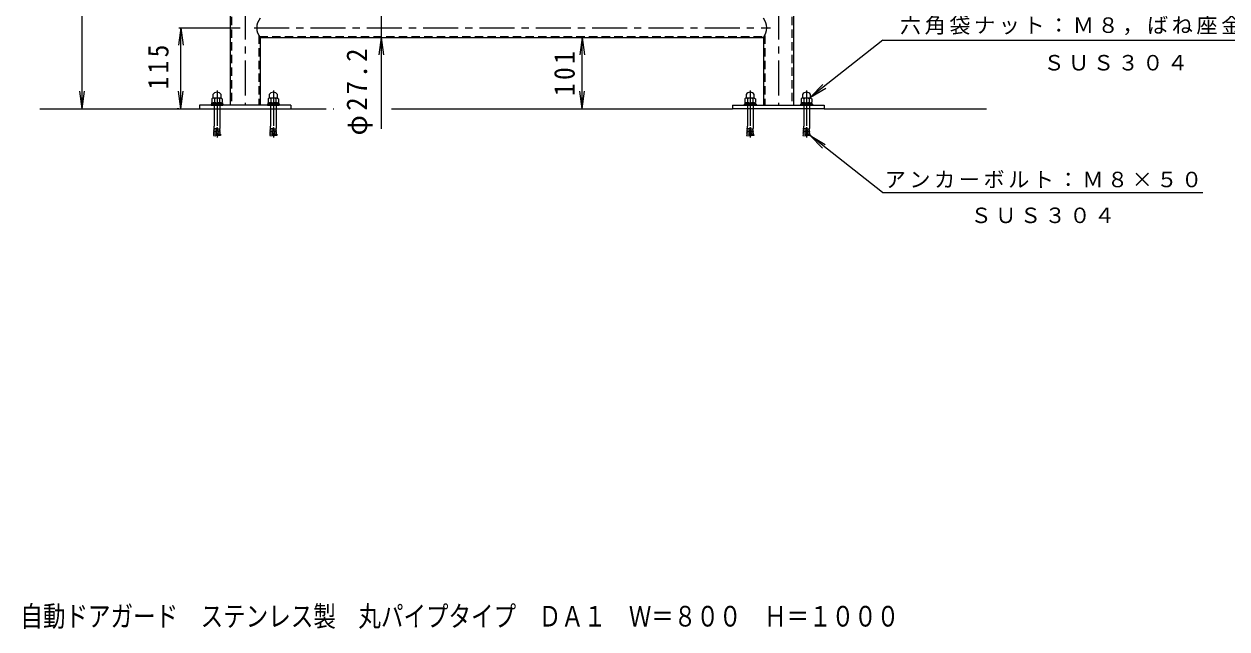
# Model space of a CAD drawing. Units: millimetres at full size, sheet at 1:10; details may follow other scales. Extents: x -824 to 1844, y -1369 to 1156.
# Drawn here: x -824 to 884, y -1369 to -510 of the extents above; entities that cross this region are included whole.
import ezdxf
from ezdxf.enums import TextEntityAlignment as Align

# ---------------------------------------------------------------- set-up
doc = ezdxf.new("R2010")
doc.units = ezdxf.units.MM
doc.header["$LTSCALE"] = 10
for name, pattern in [('CHAIN1', [8, 5, -1, 1, -1]), ('DASHED1', [1.8, 1.2, -0.6]), ('DOUBLE_CHAIN1', [8.8, 5, -1, 0.6, -0.6, 0.6, -1])]:
    doc.linetypes.add(name, pattern=pattern)
for name, color, linetype, lineweight in [('0-0_通り芯', 4, 'Continuous', 9), ('0-4_その他', 7, 'Continuous', 9), ('0-5_寸法', 2, 'Continuous', 9), ('0-9', 2, 'Continuous', 9), ('0-C', 7, 'Continuous', 9)]:
    doc.layers.add(name, color=color, linetype=linetype, lineweight=lineweight)
doc.styles.add('ＭＳ ゴシック', font='')
doc.styles.get('ＭＳ ゴシック').set_extended_font_data('MS Gothic')

msp = doc.modelspace()

# ---------------------------------------------------------------- linework, layer by layer
at = {"layer": '0-0_通り芯'}
for p, q in [((-531.78, 238.59), (-531.78, -625.06)), ((268.22, 238.59), (268.22, -625.06)), ((-489.08, -528.66), (225.52, -528.66)), ((-489.08, -528.66), (-489.08, -625.06)), ((225.52, -528.66), (225.52, -625.06)), ((-445.43, -625.06), (-575.43, -625.06)), ((-445.43, -625.06), (-445.43, -630.06)), ((181.87, -625.06), (181.87, -630.06)), ((181.87, -625.06), (311.87, -625.06))]:
    msp.add_line(p, q, dxfattribs=at)
at = {"layer": '0-0_通り芯', "linetype": 'DASHED1'}
for p, q in [((-529.78, 238.59), (-529.78, -625.06)), ((266.22, 238.59), (266.22, -625.06)), ((-491.08, -525.79), (-491.08, -625.06)), ((-490.22, -527.16), (226.65, -527.16)), ((227.52, -525.79), (227.52, -625.06))]:
    msp.add_line(p, q, dxfattribs=at)
at = {"layer": '0-0_通り芯', "linetype": 'CHAIN1'}
for p, q in [((-510.43, 238.59), (-510.43, -625.06)), ((246.87, 238.59), (246.87, -625.06)), ((-497.77, -515.06), (235.86, -515.06)), ((-550.43, -604.13), (-550.43, -670.7)), ((-470.43, -604.13), (-470.43, -670.7)), ((206.87, -604.13), (206.87, -670.7)), ((286.87, -604.13), (286.87, -670.7))]:
    msp.add_line(p, q, dxfattribs=at)
at = {"layer": '0-0_通り芯'}
for points in [[(-575.43, -625.06), (-575.43, -630.06), (-445.43, -630.06)], [(311.87, -625.06), (311.87, -630.06), (181.87, -630.06)]]:
    msp.add_lwpolyline(points, dxfattribs=at)
for centre, start, end in [((-472.62, -515.06), 140.43134, 219.56874), ((209.06, -515.06), 320.43126, 39.56866)]:
    msp.add_arc(centre, 21.35, start, end, dxfattribs=at)
at = {"layer": '0-4_その他'}
for p, q in [((-741.78, -630.06), (-741.78, 369.94)), ((-317.4, -461.73), (-317.4, -658.4)), ((-601.78, -515.06), (-605.05, -539.84)), ((-604.78, -515.06), (-517.77, -515.06)), ((-601.78, -515.06), (-598.52, -539.84)), ((-601.78, -630.06), (-601.78, -515.06)), ((-317.4, -528.66), (-320.66, -553.44)), ((-317.4, -528.66), (-314.14, -553.44)), ((-31.98, -528.66), (-35.24, -553.44)), ((-31.98, -528.66), (-28.71, -553.44)), ((-31.98, -630.06), (-31.98, -528.66)), ((395.48, -532.68), (292.62, -613.52)), ((292.62, -613.52), (310.09, -595.64)), ((-741.78, -630.06), (-745.05, -605.27)), ((-741.78, -630.06), (-738.52, -605.27)), ((-601.78, -630.06), (-605.05, -605.27)), ((-601.78, -630.06), (-598.52, -605.27)), ((-31.98, -630.06), (-35.24, -605.27)), ((-31.98, -630.06), (-28.71, -605.27)), ((292.62, -613.52), (314.12, -600.77)), ((-604.78, -630.06), (-606.88, -630.06)), ((291.9, -668.14), (309.37, -686.02)), ((291.9, -668.14), (313.4, -680.89)), ((394.76, -748.98), (291.9, -668.14))]:
    msp.add_line(p, q, dxfattribs=at)
at = {"layer": '0-5_寸法', "color": 7}
for p, q in [((395.48, -532.68), (1056.32, -532.68)), ((394.76, -748.98), (849.85, -748.98))]:
    msp.add_line(p, q, dxfattribs=at)
at = {"layer": '0-5_寸法'}
for p, q in [((-556.45, -614.85), (-557.94, -615.71)), ((-544.23, -614.96), (-556.64, -614.96)), ((-556.43, -614.84), (-556.45, -614.85)), ((-556.18, -609.92), (-556.18, -614.41)), ((-544.68, -614.41), (-544.68, -609.92)), ((-544.43, -614.84), (-542.93, -615.71)), ((-476.45, -614.85), (-477.94, -615.71)), ((-464.23, -614.96), (-476.64, -614.96)), ((-476.43, -614.84), (-476.45, -614.85)), ((-476.18, -609.92), (-476.18, -614.41)), ((-464.68, -614.41), (-464.68, -609.92)), ((-464.43, -614.84), (-462.93, -615.71)), ((200.85, -614.85), (199.36, -615.71)), ((213.07, -614.96), (200.67, -614.96)), ((200.87, -614.84), (200.85, -614.85)), ((201.12, -609.92), (201.12, -614.41)), ((212.62, -614.41), (212.62, -609.92)), ((212.87, -614.84), (214.37, -615.71)), ((280.85, -614.85), (279.36, -615.71)), ((293.07, -614.96), (280.67, -614.96)), ((280.87, -614.84), (280.85, -614.85)), ((281.12, -609.92), (281.12, -614.41)), ((292.62, -614.41), (292.62, -609.92)), ((292.87, -614.84), (294.37, -615.71)), ((-557.94, -615.71), (-557.94, -620.7)), ((-556.64, -621.46), (-557.94, -620.7)), ((-554.43, -630.06), (-554.43, -654.72)), ((-554.19, -615.71), (-554.19, -620.7)), ((-546.68, -615.71), (-546.68, -620.7)), ((-546.43, -630.06), (-546.43, -654.72)), ((-544.23, -621.46), (-542.93, -620.7)), ((-542.93, -615.71), (-542.93, -620.7)), ((-477.94, -615.71), (-477.94, -620.7)), ((-476.64, -621.46), (-477.94, -620.7)), ((-474.43, -630.06), (-474.43, -654.72)), ((-474.19, -615.71), (-474.19, -620.7)), ((-466.68, -615.71), (-466.68, -620.7)), ((-466.43, -630.06), (-466.43, -654.72)), ((-464.23, -621.46), (-462.93, -620.7)), ((-462.93, -615.71), (-462.93, -620.7)), ((199.36, -615.71), (199.36, -620.7)), ((200.67, -621.46), (199.36, -620.7)), ((202.87, -630.06), (202.87, -654.72)), ((203.11, -615.71), (203.11, -620.7)), ((210.62, -615.71), (210.62, -620.7)), ((210.87, -630.06), (210.87, -654.72)), ((213.07, -621.46), (214.37, -620.7)), ((214.37, -615.71), (214.37, -620.7)), ((279.36, -615.71), (279.36, -620.7)), ((280.67, -621.46), (279.36, -620.7)), ((282.87, -630.06), (282.87, -654.72)), ((283.11, -615.71), (283.11, -620.7)), ((290.62, -615.71), (290.62, -620.7)), ((290.87, -630.06), (290.87, -654.72)), ((293.07, -621.46), (294.37, -620.7)), ((294.37, -615.71), (294.37, -620.7)), ((-555.29, -666.15), (-555.47, -668.14)), ((-551.7, -666.46), (-555.29, -666.15)), ((-554.89, -666.18), (-555.12, -664.16)), ((-551.53, -664.47), (-555.12, -664.16)), ((-554.72, -664.19), (-554.94, -662.16)), ((-551.36, -662.48), (-554.94, -662.16)), ((-554.54, -662.2), (-554.77, -660.17)), ((-551.18, -660.49), (-554.77, -660.17)), ((-554.37, -660.21), (-554.59, -658.18)), ((-551.01, -658.49), (-554.59, -658.18)), ((-550.83, -656.5), (-551.88, -668.46)), ((-550.83, -656.5), (-550.03, -656.5)), ((-550.03, -656.5), (-548.99, -668.46)), ((-549.86, -658.49), (-546.27, -658.18)), ((-549.68, -660.49), (-546.1, -660.17)), ((-549.51, -662.48), (-545.92, -662.16)), ((-549.34, -664.47), (-545.75, -664.16)), ((-549.16, -666.46), (-545.58, -666.15)), ((-546.5, -660.21), (-546.27, -658.18)), ((-546.32, -662.2), (-546.1, -660.17)), ((-546.15, -664.19), (-545.92, -662.16)), ((-545.97, -666.18), (-545.75, -664.16)), ((-545.58, -666.15), (-545.4, -668.14)), ((-475.29, -666.15), (-475.47, -668.14)), ((-471.7, -666.46), (-475.29, -666.15)), ((-474.89, -666.18), (-475.12, -664.16)), ((-471.53, -664.47), (-475.12, -664.16)), ((-474.72, -664.19), (-474.94, -662.16)), ((-471.36, -662.48), (-474.94, -662.16)), ((-474.54, -662.2), (-474.77, -660.17)), ((-471.18, -660.49), (-474.77, -660.17)), ((-474.37, -660.21), (-474.59, -658.18)), ((-471.01, -658.49), (-474.59, -658.18)), ((-470.83, -656.5), (-471.88, -668.46)), ((-470.83, -656.5), (-470.03, -656.5)), ((-470.03, -656.5), (-468.99, -668.46)), ((-469.86, -658.49), (-466.27, -658.18)), ((-469.68, -660.49), (-466.1, -660.17)), ((-469.51, -662.48), (-465.92, -662.16)), ((-469.34, -664.47), (-465.75, -664.16)), ((-469.16, -666.46), (-465.58, -666.15)), ((-466.5, -660.21), (-466.27, -658.18)), ((-466.32, -662.2), (-466.1, -660.17)), ((-466.15, -664.19), (-465.92, -662.16)), ((-465.97, -666.18), (-465.75, -664.16)), ((-465.58, -666.15), (-465.4, -668.14)), ((202.01, -666.15), (201.84, -668.14)), ((205.6, -666.46), (202.01, -666.15)), ((202.41, -666.18), (202.18, -664.16)), ((205.77, -664.47), (202.18, -664.16)), ((202.58, -664.19), (202.36, -662.16)), ((205.94, -662.48), (202.36, -662.16)), ((202.76, -662.2), (202.53, -660.17)), ((206.12, -660.49), (202.53, -660.17)), ((202.93, -660.21), (202.71, -658.18)), ((206.29, -658.49), (202.71, -658.18)), ((206.47, -656.5), (205.42, -668.46)), ((206.47, -656.5), (207.27, -656.5)), ((207.27, -656.5), (208.31, -668.46)), ((207.44, -658.49), (211.03, -658.18)), ((207.62, -660.49), (211.2, -660.17)), ((207.79, -662.48), (211.38, -662.16)), ((207.96, -664.47), (211.55, -664.16)), ((208.14, -666.46), (211.73, -666.15)), ((210.8, -660.21), (211.03, -658.18)), ((210.98, -662.2), (211.2, -660.17)), ((211.15, -664.19), (211.38, -662.16)), ((211.33, -666.18), (211.55, -664.16)), ((211.73, -666.15), (211.9, -668.14)), ((282.01, -666.15), (281.84, -668.14)), ((285.6, -666.46), (282.01, -666.15)), ((282.41, -666.18), (282.18, -664.16)), ((285.77, -664.47), (282.18, -664.16)), ((282.58, -664.19), (282.36, -662.16)), ((285.94, -662.48), (282.36, -662.16)), ((282.76, -662.2), (282.53, -660.17)), ((286.12, -660.49), (282.53, -660.17)), ((282.93, -660.21), (282.71, -658.18)), ((286.29, -658.49), (282.71, -658.18)), ((286.47, -656.5), (285.42, -668.46)), ((286.47, -656.5), (287.27, -656.5)), ((287.27, -656.5), (288.31, -668.46)), ((287.44, -658.49), (291.03, -658.18)), ((287.62, -660.49), (291.2, -660.17)), ((287.79, -662.48), (291.38, -662.16)), ((287.96, -664.47), (291.55, -664.16)), ((288.14, -666.46), (291.73, -666.15)), ((290.8, -660.21), (291.03, -658.18)), ((290.98, -662.2), (291.2, -660.17)), ((291.15, -664.19), (291.38, -662.16)), ((291.33, -666.18), (291.55, -664.16)), ((291.73, -666.15), (291.9, -668.14)), ((-555.47, -668.14), (-551.88, -668.46)), ((-545.4, -668.14), (-548.99, -668.46)), ((-475.47, -668.14), (-471.88, -668.46)), ((-465.4, -668.14), (-468.99, -668.46)), ((201.84, -668.14), (205.42, -668.46)), ((211.9, -668.14), (208.31, -668.46)), ((281.84, -668.14), (285.42, -668.46)), ((291.9, -668.14), (288.31, -668.46))]:
    msp.add_line(p, q, dxfattribs=at)
at = {"layer": '0-5_寸法', "linetype": 'DASHED1'}
for p, q in [((-554.43, -625.06), (-554.43, -630.06)), ((-554.19, -616.74), (-554.19, -620.7)), ((-546.43, -625.06), (-546.43, -630.06)), ((-474.43, -625.06), (-474.43, -630.06)), ((-474.19, -616.74), (-474.19, -620.7)), ((-466.43, -625.06), (-466.43, -630.06)), ((202.87, -625.06), (202.87, -630.06)), ((203.11, -616.74), (203.11, -620.7)), ((210.87, -625.06), (210.87, -630.06)), ((282.87, -625.06), (282.87, -630.06)), ((283.11, -616.74), (283.11, -620.7)), ((290.87, -625.06), (290.87, -630.06))]:
    msp.add_line(p, q, dxfattribs=at)
at = {"layer": '0-5_寸法'}
for centre, radius, start, end in [((-556.64, -619.32), 4.36, 55.84651, 90.00017), ((-556.68, -614.41), 0.5, 299.99968, 0), ((-550.43, -612.96), 6.5, 27.79579, 152.20421), ((-550.43, -624.69), 9.73, 67.32404, 112.67596), ((-544.23, -619.32), 4.36, 89.99983, 124.15349), ((-544.18, -614.41), 0.5, 180, 240.00032), ((-476.63, -619.32), 4.36, 55.84651, 90.00017), ((-476.68, -614.41), 0.5, 299.99968, 0), ((-470.43, -612.96), 6.5, 27.79579, 152.20421), ((-470.43, -624.69), 9.73, 67.32404, 112.67596), ((-464.23, -619.32), 4.36, 89.99983, 124.15349), ((-464.18, -614.41), 0.5, 180, 240.00032), ((200.67, -619.32), 4.36, 55.84651, 90.00017), ((200.62, -614.41), 0.5, 299.99968, 0), ((206.87, -612.96), 6.5, 27.79579, 152.20421), ((206.87, -624.69), 9.73, 67.32404, 112.67596), ((213.07, -619.32), 4.36, 89.99983, 124.15349), ((213.12, -614.41), 0.5, 180, 240.00032), ((280.67, -619.32), 4.36, 55.84651, 90.00017), ((280.62, -614.41), 0.5, 299.99968, 0), ((286.87, -612.96), 6.5, 27.79579, 152.20421), ((286.87, -624.69), 9.73, 67.32404, 112.67596), ((293.07, -619.32), 4.36, 89.99983, 124.15349), ((293.12, -614.41), 0.5, 180, 240.00032), ((-556.64, -617.09), 4.36, 269.99983, 304.15349), ((-550.43, -611.72), 9.73, 247.32404, 292.67596), ((-544.23, -617.09), 4.36, 235.84651, 270.00017), ((-476.63, -617.09), 4.36, 269.99983, 304.15349), ((-470.43, -611.72), 9.73, 247.32404, 292.67596), ((-464.23, -617.09), 4.36, 235.84651, 270.00017), ((200.67, -617.09), 4.36, 269.99983, 304.15349), ((206.87, -611.72), 9.73, 247.32404, 292.67596), ((213.07, -617.09), 4.36, 235.84651, 270.00017), ((280.67, -617.09), 4.36, 269.99983, 304.15349), ((286.87, -611.72), 9.73, 247.32404, 292.67596), ((293.07, -617.09), 4.36, 235.84651, 270.00017), ((-576.62, -655.42), 22.2, 352.86598, 1.81982), ((-524.25, -655.42), 22.2, 178.18018, 187.13402), ((-496.62, -655.42), 22.2, 352.86598, 1.81982), ((-444.25, -655.42), 22.2, 178.18018, 187.13402), ((180.68, -655.42), 22.2, 352.86598, 1.81982), ((233.05, -655.42), 22.2, 178.18018, 187.13402), ((260.68, -655.42), 22.2, 352.86598, 1.81982), ((313.05, -655.42), 22.2, 178.18018, 187.13402)]:
    msp.add_arc(centre, radius, start, end, dxfattribs=at)
at = {"layer": '0-9'}
for p, q in [((-558.93, -623.46), (-558.93, -625.06)), ((-558.93, -625.06), (-541.93, -625.06)), ((-558.13, -621.46), (-542.73, -621.46)), ((-558.13, -621.46), (-558.13, -623.46)), ((-550.68, -621.46), (-551.22, -623.46)), ((-549.65, -621.46), (-550.18, -623.46)), ((-542.73, -621.46), (-542.73, -623.46)), ((-478.93, -623.46), (-478.93, -625.06)), ((-478.93, -625.06), (-461.93, -625.06)), ((-478.13, -621.46), (-462.73, -621.46)), ((-478.13, -621.46), (-478.13, -623.46)), ((-470.68, -621.46), (-471.22, -623.46)), ((-469.65, -621.46), (-470.18, -623.46)), ((-462.73, -621.46), (-462.73, -623.46)), ((198.37, -623.46), (198.37, -625.06)), ((198.37, -625.06), (215.37, -625.06)), ((199.17, -621.46), (214.57, -621.46)), ((199.17, -621.46), (199.17, -623.46)), ((206.62, -621.46), (206.08, -623.46)), ((207.65, -621.46), (207.12, -623.46)), ((214.57, -621.46), (214.57, -623.46)), ((278.37, -623.46), (278.37, -625.06)), ((278.37, -625.06), (295.37, -625.06)), ((279.17, -621.46), (294.57, -621.46)), ((279.17, -621.46), (279.17, -623.46)), ((286.62, -621.46), (286.08, -623.46)), ((287.65, -621.46), (287.12, -623.46)), ((294.57, -621.46), (294.57, -623.46))]:
    msp.add_line(p, q, dxfattribs=at)
for points in [[(-558.93, -623.46), (-541.93, -623.46), (-541.93, -625.06)], [(-478.93, -623.46), (-461.93, -623.46), (-461.93, -625.06)], [(198.37, -623.46), (215.37, -623.46), (215.37, -625.06)], [(278.37, -623.46), (295.37, -623.46), (295.37, -625.06)]]:
    msp.add_lwpolyline(points, dxfattribs=at)
at = {"layer": '0-C'}
for p, q in [((-801.94, -630.06), (-575.43, -630.06)), ((-302.81, -630.06), (181.87, -630.06)), ((311.87, -630.06), (542.45, -630.06))]:
    msp.add_line(p, q, dxfattribs=at)
at = {"layer": '0-C', "linetype": 'DOUBLE_CHAIN1'}
msp.add_line((-445.43, -630.06), (-384.3, -630.06), dxfattribs=at)

# ---------------------------------------------------------------- texts
at = {"layer": '0-0_通り芯', "color": 2, "style": 'ＭＳ ゴシック', "width": 0.8}
msp.add_text('自動ドアガード\u3000ステンレス製\u3000丸パイプタイプ\u3000ＤＡ１\u3000Ｗ＝８００\u3000Ｈ＝１０００', height=29.33, dxfattribs=at).set_placement((-829.7, -1374.41), align=Align.BOTTOM_LEFT)
at = {"layer": '0-4_その他', "color": 2, "char_height": 29.33, "attachment_point": 7, "rotation": 90, "style": 'ＭＳ ゴシック'}
for s, insert in [('\\T1.27;\\W0.9;115', (-618.87, -602.59)), ('\\T1.22;\\W0.95;φ27.2', (-329.33, -667.9)), ('\\T1.27;\\W0.9;101', (-41.98, -611.86))]:
    msp.add_mtext(s, dxfattribs=dict(at, insert=insert))
at = {"layer": '0-5_寸法', "color": 7, "char_height": 21.99, "attachment_point": 7, "style": 'ＭＳ ゴシック'}
for s, insert in [('\\T1.17;六角袋ナット：Ｍ８，ばね座金，平座金', (419.55, -525.49)), ('\\T1.17;ＳＵＳ３０４', (623.4, -576)), ('\\T1.17;アンカーボルト：Ｍ８×５０', (397.85, -742.82)), ('\\T1.17;ＳＵＳ３０４', (519.81, -792.82))]:
    msp.add_mtext(s, dxfattribs=dict(at, insert=insert))

doc.saveas('drawing.dxf')
